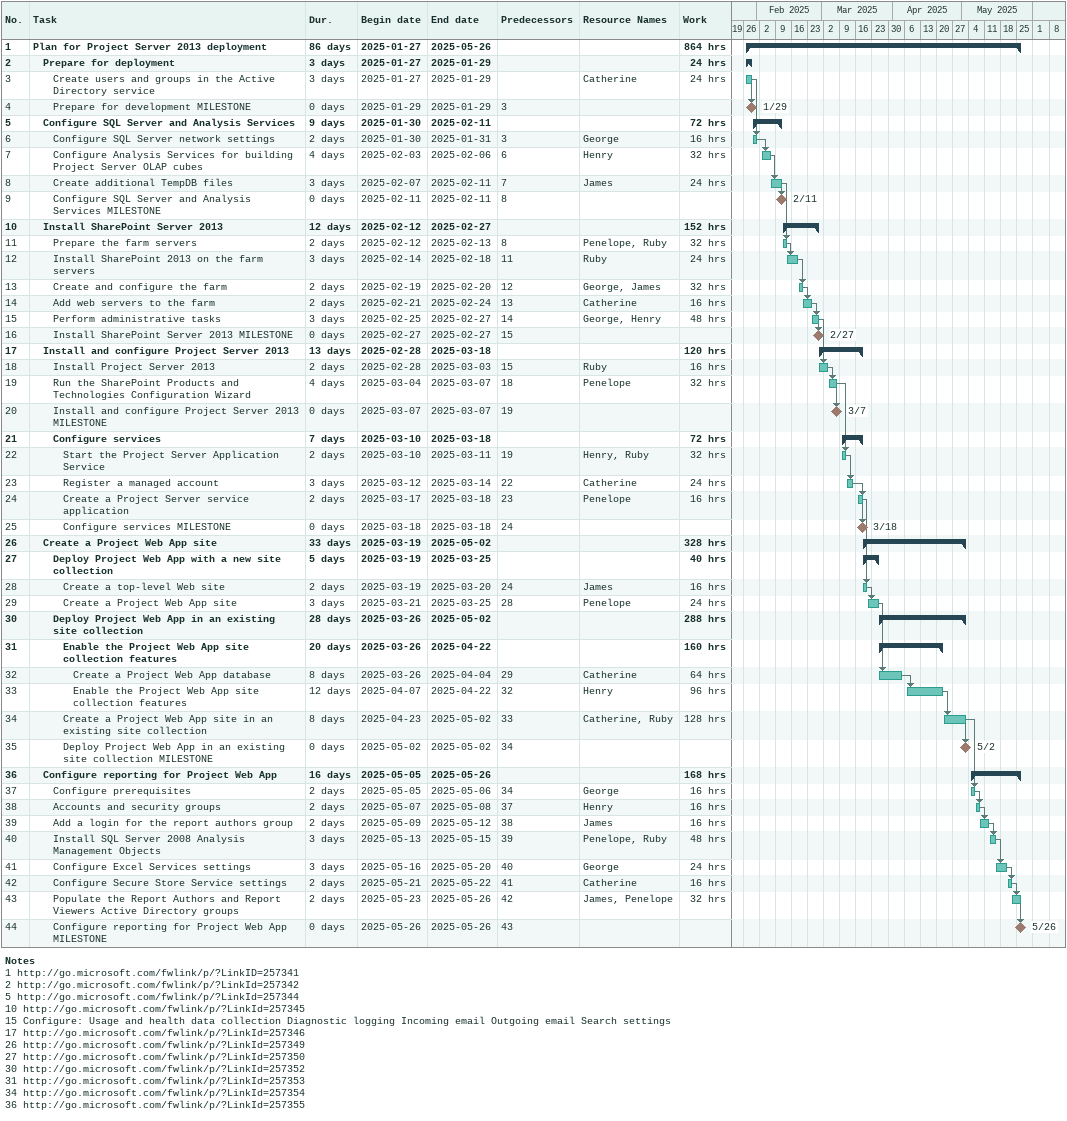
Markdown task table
| ID | Level | Task | Duration | Start | Finish | Predecessors | Resources | Work (h) |
|---|---|---|---|---|---|---|---|---|
| 1 | 1 | **Plan for Project Server 2013 deployment** | 86d | 2025-01-27 | 2025-05-26 |  |  | 864 |
| 2 | 2 | **Prepare for deployment** | 3d | 2025-01-27 | 2025-01-29 |  |  | 24 |
| 3 | 3 | Create users and groups in the Active Directory service | 3d | 2025-01-27 | 2025-01-29 |  | Catherine | 24 |
| 4 | 3 | Prepare for development MILESTONE | 0d | 2025-01-29 | 2025-01-29 | 3 |  |  |
| 5 | 2 | **Configure SQL Server and Analysis Services** | 9d | 2025-01-30 | 2025-02-11 |  |  | 72 |
| 6 | 3 | Configure SQL Server network settings | 2d | 2025-01-30 | 2025-01-31 | 3 | George | 16 |
| 7 | 3 | Configure Analysis Services for building Project Server OLAP cubes | 4d | 2025-02-03 | 2025-02-06 | 6 | Henry | 32 |
| 8 | 3 | Create additional TempDB files | 3d | 2025-02-07 | 2025-02-11 | 7 | James | 24 |
| 9 | 3 | Configure SQL Server and Analysis Services MILESTONE | 0d | 2025-02-11 | 2025-02-11 | 8 |  |  |
| 10 | 2 | **Install SharePoint Server 2013** | 12d | 2025-02-12 | 2025-02-27 |  |  | 152 |
| 11 | 3 | Prepare the farm servers | 2d | 2025-02-12 | 2025-02-13 | 8 | Penelope, Ruby | 32 |
| 12 | 3 | Install SharePoint 2013 on the farm servers | 3d | 2025-02-14 | 2025-02-18 | 11 | Ruby | 24 |
| 13 | 3 | Create and configure the farm | 2d | 2025-02-19 | 2025-02-20 | 12 | George, James | 32 |
| 14 | 3 | Add web servers to the farm | 2d | 2025-02-21 | 2025-02-24 | 13 | Catherine | 16 |
| 15 | 3 | Perform administrative tasks | 3d | 2025-02-25 | 2025-02-27 | 14 | George, Henry | 48 |
| 16 | 3 | Install SharePoint Server 2013 MILESTONE | 0d | 2025-02-27 | 2025-02-27 | 15 |  |  |
| 17 | 2 | **Install and configure Project Server 2013** | 13d | 2025-02-28 | 2025-03-18 |  |  | 120 |
| 18 | 3 | Install Project Server 2013 | 2d | 2025-02-28 | 2025-03-03 | 15 | Ruby | 16 |
| 19 | 3 | Run the SharePoint Products and Technologies Configuration Wizard | 4d | 2025-03-04 | 2025-03-07 | 18 | Penelope | 32 |
| 20 | 3 | Install and configure Project Server 2013 MILESTONE | 0d | 2025-03-07 | 2025-03-07 | 19 |  |  |
| 21 | 3 | **Configure services** | 7d | 2025-03-10 | 2025-03-18 |  |  | 72 |
| 22 | 4 | Start the Project Server Application Service | 2d | 2025-03-10 | 2025-03-11 | 19 | Henry, Ruby | 32 |
| 23 | 4 | Register a managed account | 3d | 2025-03-12 | 2025-03-14 | 22 | Catherine | 24 |
| 24 | 4 | Create a Project Server service application | 2d | 2025-03-17 | 2025-03-18 | 23 | Penelope | 16 |
| 25 | 4 | Configure services MILESTONE | 0d | 2025-03-18 | 2025-03-18 | 24 |  |  |
| 26 | 2 | **Create a Project Web App site** | 33d | 2025-03-19 | 2025-05-02 |  |  | 328 |
| 27 | 3 | **Deploy Project Web App with a new site collection** | 5d | 2025-03-19 | 2025-03-25 |  |  | 40 |
| 28 | 4 | Create a top-level Web site | 2d | 2025-03-19 | 2025-03-20 | 24 | James | 16 |
| 29 | 4 | Create a Project Web App site | 3d | 2025-03-21 | 2025-03-25 | 28 | Penelope | 24 |
| 30 | 3 | **Deploy Project Web App in an existing site collection** | 28d | 2025-03-26 | 2025-05-02 |  |  | 288 |
| 31 | 4 | **Enable the Project Web App site collection features** | 20d | 2025-03-26 | 2025-04-22 |  |  | 160 |
| 32 | 5 | Create a Project Web App database | 8d | 2025-03-26 | 2025-04-04 | 29 | Catherine | 64 |
| 33 | 5 | Enable the Project Web App site collection features | 12d | 2025-04-07 | 2025-04-22 | 32 | Henry | 96 |
| 34 | 4 | Create a Project Web App site in an existing site collection | 8d | 2025-04-23 | 2025-05-02 | 33 | Catherine, Ruby | 128 |
| 35 | 4 | Deploy Project Web App in an existing site collection MILESTONE | 0d | 2025-05-02 | 2025-05-02 | 34 |  |  |
| 36 | 2 | **Configure reporting for Project Web App** | 16d | 2025-05-05 | 2025-05-26 |  |  | 168 |
| 37 | 3 | Configure prerequisites | 2d | 2025-05-05 | 2025-05-06 | 34 | George | 16 |
| 38 | 3 | Accounts and security groups | 2d | 2025-05-07 | 2025-05-08 | 37 | Henry | 16 |
| 39 | 3 | Add a login for the report authors group | 2d | 2025-05-09 | 2025-05-12 | 38 | James | 16 |
| 40 | 3 | Install SQL Server 2008 Analysis Management Objects | 3d | 2025-05-13 | 2025-05-15 | 39 | Penelope, Ruby | 48 |
| 41 | 3 | Configure Excel Services settings | 3d | 2025-05-16 | 2025-05-20 | 40 | George | 24 |
| 42 | 3 | Configure Secure Store Service settings | 2d | 2025-05-21 | 2025-05-22 | 41 | Catherine | 16 |
| 43 | 3 | Populate the Report Authors and Report Viewers Active Directory groups | 2d | 2025-05-23 | 2025-05-26 | 42 | James, Penelope | 32 |
| 44 | 3 | Configure reporting for Project Web App MILESTONE | 0d | 2025-05-26 | 2025-05-26 | 43 |  |  |

Notes
- 1: http://go.microsoft.com/fwlink/p/?LinkID=257341
- 2: http://go.microsoft.com/fwlink/p/?LinkId=257342
- 5: http://go.microsoft.com/fwlink/p/?LinkId=257344
- 10: http://go.microsoft.com/fwlink/p/?LinkId=257345
- 15: Configure: Usage and health data collection Diagnostic logging Incoming email Outgoing email Search settings
- 17: http://go.microsoft.com/fwlink/p/?LinkId=257346
- 26: http://go.microsoft.com/fwlink/p/?LinkId=257349
- 27: http://go.microsoft.com/fwlink/p/?LinkId=257350
- 30: http://go.microsoft.com/fwlink/p/?LinkId=257352
- 31: http://go.microsoft.com/fwlink/p/?LinkId=257353
- 34: http://go.microsoft.com/fwlink/p/?LinkId=257354
- 36: http://go.microsoft.com/fwlink/p/?LinkId=257355
